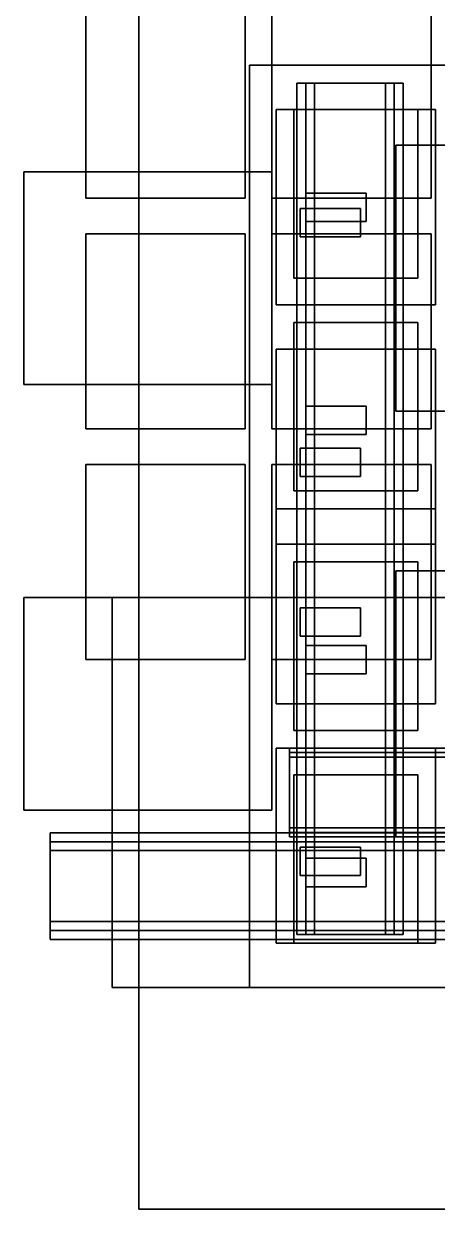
# Model space of a CAD drawing. Header units: feet. Extents: x -228 to 222, y -147 to 142.
# Drawn here: x -228 to -181.3, y -135 to -1.3 of the extents above; entities that cross this region are included whole.
import ezdxf

# ---------------------------------------------------------------- set-up
doc = ezdxf.new("R2010")
doc.units = ezdxf.units.FT
for name, color, linetype in [('bed', 7, 'CONTINUOUS'), ('behavioral', 7, 'CONTINUOUS'), ('corridor_clean', 7, 'CONTINUOUS'), ('corridor_patient', 7, 'CONTINUOUS'), ('corridor_public', 7, 'CONTINUOUS'), ('corridor_restricted', 7, 'CONTINUOUS'), ('corridor_soiled', 7, 'CONTINUOUS'), ('corridor_sterile', 7, 'CONTINUOUS'), ('ed', 7, 'CONTINUOUS'), ('floor', 7, 'CONTINUOUS'), ('icu', 7, 'CONTINUOUS'), ('isolation_bed', 7, 'CONTINUOUS'), ('logistics', 7, 'CONTINUOUS'), ('procedure', 7, 'CONTINUOUS')]:
    doc.layers.add(name, color=color, linetype=linetype)

msp = doc.modelspace()

# ---------------------------------------------------------------- linework, layer by layer
at = {"layer": 'bed'}
for points in [[(-189.34, -20.42, 48.75), (-196.14, -20.42, 48.75), (-196.14, -20.42, 50.95), (-189.34, -20.42, 50.95)], [(-196.14, -20.42, 48.75), (-196.14, -23.62, 48.75), (-196.14, -23.62, 50.95), (-196.14, -20.42, 50.95)], [(-196.14, -23.62, 50.95), (-189.34, -23.62, 50.95), (-189.34, -20.42, 50.95), (-196.14, -20.42, 50.95)], [(-196.14, -23.62, 48.75), (-196.14, -20.42, 48.75), (-189.34, -20.42, 48.75), (-189.34, -23.62, 48.75)], [(-189.34, -23.62, 48.75), (-189.34, -20.42, 48.75), (-189.34, -20.42, 50.95), (-189.34, -23.62, 50.95)], [(-196.14, -23.62, 48.75), (-189.34, -23.62, 48.75), (-189.34, -23.62, 50.95), (-196.14, -23.62, 50.95)], [(-189.34, -44.42, 48.75), (-196.14, -44.42, 48.75), (-196.14, -44.42, 50.95), (-189.34, -44.42, 50.95)], [(-196.14, -44.42, 48.75), (-196.14, -47.62, 48.75), (-196.14, -47.62, 50.95), (-196.14, -44.42, 50.95)], [(-196.14, -47.62, 50.95), (-189.34, -47.62, 50.95), (-189.34, -44.42, 50.95), (-196.14, -44.42, 50.95)], [(-196.14, -47.62, 48.75), (-196.14, -44.42, 48.75), (-189.34, -44.42, 48.75), (-189.34, -47.62, 48.75)], [(-189.34, -47.62, 48.75), (-189.34, -44.42, 48.75), (-189.34, -44.42, 50.95), (-189.34, -47.62, 50.95)], [(-196.14, -47.62, 48.75), (-189.34, -47.62, 48.75), (-189.34, -47.62, 50.95), (-196.14, -47.62, 50.95)], [(-189.98, -49.16, 63.75), (-196.78, -49.16, 63.75), (-196.78, -49.16, 65.95), (-189.98, -49.16, 65.95)], [(-196.78, -49.16, 63.75), (-196.78, -52.36, 63.75), (-196.78, -52.36, 65.95), (-196.78, -49.16, 65.95)], [(-196.78, -52.36, 65.95), (-189.98, -52.36, 65.95), (-189.98, -49.16, 65.95), (-196.78, -49.16, 65.95)], [(-196.78, -52.36, 63.75), (-196.78, -49.16, 63.75), (-189.98, -49.16, 63.75), (-189.98, -52.36, 63.75)], [(-189.98, -52.36, 63.75), (-189.98, -49.16, 63.75), (-189.98, -49.16, 65.95), (-189.98, -52.36, 65.95)], [(-196.78, -52.36, 63.75), (-189.98, -52.36, 63.75), (-189.98, -52.36, 65.95), (-196.78, -52.36, 65.95)], [(-189.98, -67.16, 63.75), (-196.78, -67.16, 63.75), (-196.78, -67.16, 65.95), (-189.98, -67.16, 65.95)], [(-196.78, -67.16, 63.75), (-196.78, -70.36, 63.75), (-196.78, -70.36, 65.95), (-196.78, -67.16, 65.95)], [(-196.78, -70.36, 65.95), (-189.98, -70.36, 65.95), (-189.98, -67.16, 65.95), (-196.78, -67.16, 65.95)], [(-196.78, -70.36, 63.75), (-196.78, -67.16, 63.75), (-189.98, -67.16, 63.75), (-189.98, -70.36, 63.75)], [(-189.98, -70.36, 63.75), (-189.98, -67.16, 63.75), (-189.98, -67.16, 65.95), (-189.98, -70.36, 65.95)], [(-196.78, -70.36, 63.75), (-189.98, -70.36, 63.75), (-189.98, -70.36, 65.95), (-196.78, -70.36, 65.95)], [(-189.34, -71.42, 48.75), (-196.14, -71.42, 48.75), (-196.14, -71.42, 50.95), (-189.34, -71.42, 50.95)], [(-196.14, -71.42, 48.75), (-196.14, -74.62, 48.75), (-196.14, -74.62, 50.95), (-196.14, -71.42, 50.95)], [(-196.14, -74.62, 50.95), (-189.34, -74.62, 50.95), (-189.34, -71.42, 50.95), (-196.14, -71.42, 50.95)], [(-196.14, -74.62, 48.75), (-196.14, -71.42, 48.75), (-189.34, -71.42, 48.75), (-189.34, -74.62, 48.75)], [(-189.34, -74.62, 48.75), (-189.34, -71.42, 48.75), (-189.34, -71.42, 50.95), (-189.34, -74.62, 50.95)], [(-196.14, -74.62, 48.75), (-189.34, -74.62, 48.75), (-189.34, -74.62, 50.95), (-196.14, -74.62, 50.95)], [(-189.98, -94.16, 63.75), (-196.78, -94.16, 63.75), (-196.78, -94.16, 65.95), (-189.98, -94.16, 65.95)], [(-196.78, -94.16, 63.75), (-196.78, -97.36, 63.75), (-196.78, -97.36, 65.95), (-196.78, -94.16, 65.95)], [(-196.78, -97.36, 65.95), (-189.98, -97.36, 65.95), (-189.98, -94.16, 65.95), (-196.78, -94.16, 65.95)], [(-196.78, -97.36, 63.75), (-196.78, -94.16, 63.75), (-189.98, -94.16, 63.75), (-189.98, -97.36, 63.75)], [(-189.98, -97.36, 63.75), (-189.98, -94.16, 63.75), (-189.98, -94.16, 65.95), (-189.98, -97.36, 65.95)], [(-189.34, -95.42, 48.75), (-196.14, -95.42, 48.75), (-196.14, -95.42, 50.95), (-189.34, -95.42, 50.95)], [(-196.14, -95.42, 48.75), (-196.14, -98.62, 48.75), (-196.14, -98.62, 50.95), (-196.14, -95.42, 50.95)], [(-196.14, -98.62, 50.95), (-189.34, -98.62, 50.95), (-189.34, -95.42, 50.95), (-196.14, -95.42, 50.95)], [(-196.14, -98.62, 48.75), (-196.14, -95.42, 48.75), (-189.34, -95.42, 48.75), (-189.34, -98.62, 48.75)], [(-189.34, -98.62, 48.75), (-189.34, -95.42, 48.75), (-189.34, -95.42, 50.95), (-189.34, -98.62, 50.95)], [(-196.78, -97.36, 63.75), (-189.98, -97.36, 63.75), (-189.98, -97.36, 65.95), (-196.78, -97.36, 65.95)], [(-196.14, -98.62, 48.75), (-189.34, -98.62, 48.75), (-189.34, -98.62, 50.95), (-196.14, -98.62, 50.95)]]:
    msp.add_3dface(points, dxfattribs=at)
at = {"layer": 'behavioral'}
for points in [[(-67.5, -6, 45), (-202.5, -6, 45), (-202.5, -6, 47.5), (-67.5, -6, 47.5)], [(-202.5, -6, 45), (-202.5, -110, 45), (-202.5, -110, 47.5), (-202.5, -6, 47.5)], [(-202.5, -110, 47.5), (-67.5, -110, 47.5), (-67.5, -6, 47.5), (-202.5, -6, 47.5)], [(-202.5, -110, 45), (-202.5, -6, 45), (-67.5, -6, 45), (-67.5, -110, 45)], [(-183.5, -11, 45), (-197.5, -11, 45), (-197.5, -11, 49.2), (-183.5, -11, 49.2)], [(-197.5, -11, 45), (-197.5, -30, 45), (-197.5, -30, 49.2), (-197.5, -11, 49.2)], [(-197.5, -30, 49.2), (-183.5, -30, 49.2), (-183.5, -11, 49.2), (-197.5, -11, 49.2)], [(-197.5, -30, 45), (-197.5, -11, 45), (-183.5, -11, 45), (-183.5, -30, 45)], [(-183.5, -30, 45), (-183.5, -11, 45), (-183.5, -11, 49.2), (-183.5, -30, 49.2)], [(-197.5, -30, 45), (-183.5, -30, 45), (-183.5, -30, 49.2), (-197.5, -30, 49.2)], [(-183.5, -35, 45), (-197.5, -35, 45), (-197.5, -35, 49.2), (-183.5, -35, 49.2)], [(-197.5, -35, 45), (-197.5, -54, 45), (-197.5, -54, 49.2), (-197.5, -35, 49.2)], [(-197.5, -54, 49.2), (-183.5, -54, 49.2), (-183.5, -35, 49.2), (-197.5, -35, 49.2)], [(-197.5, -54, 45), (-197.5, -35, 45), (-183.5, -35, 45), (-183.5, -54, 45)], [(-183.5, -54, 45), (-183.5, -35, 45), (-183.5, -35, 49.2), (-183.5, -54, 49.2)], [(-197.5, -54, 45), (-183.5, -54, 45), (-183.5, -54, 49.2), (-197.5, -54, 49.2)], [(-183.5, -62, 45), (-197.5, -62, 45), (-197.5, -62, 49.2), (-183.5, -62, 49.2)], [(-197.5, -62, 45), (-197.5, -81, 45), (-197.5, -81, 49.2), (-197.5, -62, 49.2)], [(-197.5, -81, 49.2), (-183.5, -81, 49.2), (-183.5, -62, 49.2), (-197.5, -62, 49.2)], [(-197.5, -81, 45), (-197.5, -62, 45), (-183.5, -62, 45), (-183.5, -81, 45)], [(-183.5, -81, 45), (-183.5, -62, 45), (-183.5, -62, 49.2), (-183.5, -81, 49.2)], [(-197.5, -81, 45), (-183.5, -81, 45), (-183.5, -81, 49.2), (-197.5, -81, 49.2)], [(-183.5, -86, 45), (-197.5, -86, 45), (-197.5, -86, 49.2), (-183.5, -86, 49.2)], [(-197.5, -86, 45), (-197.5, -105, 45), (-197.5, -105, 49.2), (-197.5, -86, 49.2)], [(-197.5, -105, 49.2), (-183.5, -105, 49.2), (-183.5, -86, 49.2), (-197.5, -86, 49.2)], [(-197.5, -105, 45), (-197.5, -86, 45), (-183.5, -86, 45), (-183.5, -105, 45)], [(-183.5, -105, 45), (-183.5, -86, 45), (-183.5, -86, 49.2), (-183.5, -105, 49.2)], [(-197.5, -105, 45), (-183.5, -105, 45), (-183.5, -105, 49.2), (-197.5, -105, 49.2)], [(-202.5, -110, 45), (-67.5, -110, 45), (-67.5, -110, 47.5), (-202.5, -110, 47.5)]]:
    msp.add_3dface(points, dxfattribs=at)
at = {"layer": 'corridor_clean'}
for points in [[(-186.16, -8, 17.4), (-196.16, -8, 17.4), (-196.16, -8, 18.6), (-186.16, -8, 18.6)], [(-196.16, -8, 17.4), (-196.16, -104, 17.4), (-196.16, -104, 18.6), (-196.16, -8, 18.6)], [(-196.16, -104, 18.6), (-186.16, -104, 18.6), (-186.16, -8, 18.6), (-196.16, -8, 18.6)], [(-196.16, -104, 17.4), (-196.16, -8, 17.4), (-186.16, -8, 17.4), (-186.16, -104, 17.4)], [(-186.16, -104, 17.4), (-186.16, -8, 17.4), (-186.16, -8, 18.6), (-186.16, -104, 18.6)], [(-102, -84, 212.4), (-198, -84, 212.4), (-198, -84, 213.6), (-102, -84, 213.6)], [(-198, -84, 212.4), (-198, -92, 212.4), (-198, -92, 213.6), (-198, -84, 213.6)], [(-198, -92, 213.6), (-102, -92, 213.6), (-102, -84, 213.6), (-198, -84, 213.6)], [(-198, -92, 212.4), (-198, -84, 212.4), (-102, -84, 212.4), (-102, -92, 212.4)], [(-198, -92, 212.4), (-102, -92, 212.4), (-102, -92, 213.6), (-198, -92, 213.6)], [(-129, -93.56, 17.4), (-225, -93.56, 17.4), (-225, -93.56, 18.6), (-129, -93.56, 18.6)], [(-225, -93.56, 17.4), (-225, -103.56, 17.4), (-225, -103.56, 18.6), (-225, -93.56, 18.6)], [(-225, -103.56, 18.6), (-129, -103.56, 18.6), (-129, -93.56, 18.6), (-225, -93.56, 18.6)], [(-225, -103.56, 17.4), (-225, -93.56, 17.4), (-129, -93.56, 17.4), (-129, -103.56, 17.4)], [(-225, -103.56, 17.4), (-129, -103.56, 17.4), (-129, -103.56, 18.6), (-225, -103.56, 18.6)], [(-196.16, -104, 17.4), (-186.16, -104, 17.4), (-186.16, -104, 18.6), (-196.16, -104, 18.6)]]:
    msp.add_3dface(points, dxfattribs=at)
at = {"layer": 'corridor_patient'}
for points in [[(-185.16, -8, 32.4), (-197.16, -8, 32.4), (-197.16, -8, 33.6), (-185.16, -8, 33.6)], [(-197.16, -8, 32.4), (-197.16, -104, 32.4), (-197.16, -104, 33.6), (-197.16, -8, 33.6)], [(-197.16, -104, 33.6), (-185.16, -104, 33.6), (-185.16, -8, 33.6), (-197.16, -8, 33.6)], [(-197.16, -104, 32.4), (-197.16, -8, 32.4), (-185.16, -8, 32.4), (-185.16, -104, 32.4)], [(-186.16, -8, 32.4), (-196.16, -8, 32.4), (-196.16, -8, 33.6), (-186.16, -8, 33.6)], [(-196.16, -8, 32.4), (-196.16, -104, 32.4), (-196.16, -104, 33.6), (-196.16, -8, 33.6)], [(-196.16, -104, 33.6), (-186.16, -104, 33.6), (-186.16, -8, 33.6), (-196.16, -8, 33.6)], [(-196.16, -104, 32.4), (-196.16, -8, 32.4), (-186.16, -8, 32.4), (-186.16, -104, 32.4)], [(-186.16, -104, 32.4), (-186.16, -8, 32.4), (-186.16, -8, 33.6), (-186.16, -104, 33.6)], [(-185.16, -104, 32.4), (-185.16, -8, 32.4), (-185.16, -8, 33.6), (-185.16, -104, 33.6)], [(-102, -83, 62.4), (-198, -83, 62.4), (-198, -83, 63.6), (-102, -83, 63.6)], [(-198, -83, 62.4), (-198, -93, 62.4), (-198, -93, 63.6), (-198, -83, 63.6)], [(-198, -93, 63.6), (-102, -93, 63.6), (-102, -83, 63.6), (-198, -83, 63.6)], [(-198, -93, 62.4), (-198, -83, 62.4), (-102, -83, 62.4), (-102, -93, 62.4)], [(-102, -83, 182.4), (-198, -83, 182.4), (-198, -83, 183.6), (-102, -83, 183.6)], [(-198, -83, 182.4), (-198, -93, 182.4), (-198, -93, 183.6), (-198, -83, 183.6)], [(-198, -93, 183.6), (-102, -93, 183.6), (-102, -83, 183.6), (-198, -83, 183.6)], [(-198, -93, 182.4), (-198, -83, 182.4), (-102, -83, 182.4), (-102, -93, 182.4)], [(-102, -83.5, 77.4), (-198, -83.5, 77.4), (-198, -83.5, 78.6), (-102, -83.5, 78.6)], [(-198, -83.5, 77.4), (-198, -92.5, 77.4), (-198, -92.5, 78.6), (-198, -83.5, 78.6)], [(-198, -92.5, 78.6), (-102, -92.5, 78.6), (-102, -83.5, 78.6), (-198, -83.5, 78.6)], [(-198, -92.5, 77.4), (-198, -83.5, 77.4), (-102, -83.5, 77.4), (-102, -92.5, 77.4)], [(-102, -83.5, 92.4), (-198, -83.5, 92.4), (-198, -83.5, 93.6), (-102, -83.5, 93.6)], [(-198, -83.5, 92.4), (-198, -92.5, 92.4), (-198, -92.5, 93.6), (-198, -83.5, 93.6)], [(-198, -92.5, 93.6), (-102, -92.5, 93.6), (-102, -83.5, 93.6), (-198, -83.5, 93.6)], [(-198, -92.5, 92.4), (-198, -83.5, 92.4), (-102, -83.5, 92.4), (-102, -92.5, 92.4)], [(-102, -83.5, 107.4), (-198, -83.5, 107.4), (-198, -83.5, 108.6), (-102, -83.5, 108.6)], [(-198, -83.5, 107.4), (-198, -92.5, 107.4), (-198, -92.5, 108.6), (-198, -83.5, 108.6)], [(-198, -92.5, 108.6), (-102, -92.5, 108.6), (-102, -83.5, 108.6), (-198, -83.5, 108.6)], [(-198, -92.5, 107.4), (-198, -83.5, 107.4), (-102, -83.5, 107.4), (-102, -92.5, 107.4)], [(-102, -83.5, 122.4), (-198, -83.5, 122.4), (-198, -83.5, 123.6), (-102, -83.5, 123.6)], [(-198, -83.5, 122.4), (-198, -92.5, 122.4), (-198, -92.5, 123.6), (-198, -83.5, 123.6)], [(-198, -92.5, 123.6), (-102, -92.5, 123.6), (-102, -83.5, 123.6), (-198, -83.5, 123.6)], [(-198, -92.5, 122.4), (-198, -83.5, 122.4), (-102, -83.5, 122.4), (-102, -92.5, 122.4)], [(-102, -83.5, 152.4), (-198, -83.5, 152.4), (-198, -83.5, 153.6), (-102, -83.5, 153.6)], [(-198, -83.5, 152.4), (-198, -92.5, 152.4), (-198, -92.5, 153.6), (-198, -83.5, 153.6)], [(-198, -92.5, 153.6), (-102, -92.5, 153.6), (-102, -83.5, 153.6), (-198, -83.5, 153.6)], [(-198, -92.5, 152.4), (-198, -83.5, 152.4), (-102, -83.5, 152.4), (-102, -92.5, 152.4)], [(-129, -92.56, 32.4), (-225, -92.56, 32.4), (-225, -92.56, 33.6), (-129, -92.56, 33.6)], [(-225, -92.56, 32.4), (-225, -104.56, 32.4), (-225, -104.56, 33.6), (-225, -92.56, 33.6)], [(-225, -104.56, 33.6), (-129, -104.56, 33.6), (-129, -92.56, 33.6), (-225, -92.56, 33.6)], [(-225, -104.56, 32.4), (-225, -92.56, 32.4), (-129, -92.56, 32.4), (-129, -104.56, 32.4)], [(-129, -93.56, 32.4), (-225, -93.56, 32.4), (-225, -93.56, 33.6), (-129, -93.56, 33.6)], [(-225, -93.56, 32.4), (-225, -103.56, 32.4), (-225, -103.56, 33.6), (-225, -93.56, 33.6)], [(-225, -103.56, 33.6), (-129, -103.56, 33.6), (-129, -93.56, 33.6), (-225, -93.56, 33.6)], [(-225, -103.56, 32.4), (-225, -93.56, 32.4), (-129, -93.56, 32.4), (-129, -103.56, 32.4)], [(-198, -92.5, 77.4), (-102, -92.5, 77.4), (-102, -92.5, 78.6), (-198, -92.5, 78.6)], [(-198, -92.5, 92.4), (-102, -92.5, 92.4), (-102, -92.5, 93.6), (-198, -92.5, 93.6)], [(-198, -92.5, 107.4), (-102, -92.5, 107.4), (-102, -92.5, 108.6), (-198, -92.5, 108.6)], [(-198, -92.5, 122.4), (-102, -92.5, 122.4), (-102, -92.5, 123.6), (-198, -92.5, 123.6)], [(-198, -92.5, 152.4), (-102, -92.5, 152.4), (-102, -92.5, 153.6), (-198, -92.5, 153.6)], [(-198, -93, 62.4), (-102, -93, 62.4), (-102, -93, 63.6), (-198, -93, 63.6)], [(-198, -93, 182.4), (-102, -93, 182.4), (-102, -93, 183.6), (-198, -93, 183.6)], [(-225, -103.56, 32.4), (-129, -103.56, 32.4), (-129, -103.56, 33.6), (-225, -103.56, 33.6)], [(-197.16, -104, 32.4), (-185.16, -104, 32.4), (-185.16, -104, 33.6), (-197.16, -104, 33.6)], [(-196.16, -104, 32.4), (-186.16, -104, 32.4), (-186.16, -104, 33.6), (-196.16, -104, 33.6)], [(-225, -104.56, 32.4), (-129, -104.56, 32.4), (-129, -104.56, 33.6), (-225, -104.56, 33.6)]]:
    msp.add_3dface(points, dxfattribs=at)
at = {"layer": 'corridor_public'}
for points in [[(-185.16, -8, 32.4), (-197.16, -8, 32.4), (-197.16, -8, 33.6), (-185.16, -8, 33.6)], [(-197.16, -8, 32.4), (-197.16, -104, 32.4), (-197.16, -104, 33.6), (-197.16, -8, 33.6)], [(-197.16, -104, 33.6), (-185.16, -104, 33.6), (-185.16, -8, 33.6), (-197.16, -8, 33.6)], [(-197.16, -104, 32.4), (-197.16, -8, 32.4), (-185.16, -8, 32.4), (-185.16, -104, 32.4)], [(-185.16, -104, 32.4), (-185.16, -8, 32.4), (-185.16, -8, 33.6), (-185.16, -104, 33.6)], [(-102, -84, 77.4), (-198, -84, 77.4), (-198, -84, 78.6), (-102, -84, 78.6)], [(-198, -84, 77.4), (-198, -92, 77.4), (-198, -92, 78.6), (-198, -84, 78.6)], [(-198, -92, 78.6), (-102, -92, 78.6), (-102, -84, 78.6), (-198, -84, 78.6)], [(-198, -92, 77.4), (-198, -84, 77.4), (-102, -84, 77.4), (-102, -92, 77.4)], [(-102, -84, 92.4), (-198, -84, 92.4), (-198, -84, 93.6), (-102, -84, 93.6)], [(-198, -84, 92.4), (-198, -92, 92.4), (-198, -92, 93.6), (-198, -84, 93.6)], [(-198, -92, 93.6), (-102, -92, 93.6), (-102, -84, 93.6), (-198, -84, 93.6)], [(-198, -92, 92.4), (-198, -84, 92.4), (-102, -84, 92.4), (-102, -92, 92.4)], [(-102, -84, 107.4), (-198, -84, 107.4), (-198, -84, 108.6), (-102, -84, 108.6)], [(-198, -84, 107.4), (-198, -92, 107.4), (-198, -92, 108.6), (-198, -84, 108.6)], [(-198, -92, 108.6), (-102, -92, 108.6), (-102, -84, 108.6), (-198, -84, 108.6)], [(-198, -92, 107.4), (-198, -84, 107.4), (-102, -84, 107.4), (-102, -92, 107.4)], [(-102, -84, 152.4), (-198, -84, 152.4), (-198, -84, 153.6), (-102, -84, 153.6)], [(-198, -84, 152.4), (-198, -92, 152.4), (-198, -92, 153.6), (-198, -84, 153.6)], [(-198, -92, 153.6), (-102, -92, 153.6), (-102, -84, 153.6), (-198, -84, 153.6)], [(-198, -92, 152.4), (-198, -84, 152.4), (-102, -84, 152.4), (-102, -92, 152.4)], [(-102, -84, 197.4), (-198, -84, 197.4), (-198, -84, 198.6), (-102, -84, 198.6)], [(-198, -84, 197.4), (-198, -92, 197.4), (-198, -92, 198.6), (-198, -84, 198.6)], [(-198, -92, 198.6), (-102, -92, 198.6), (-102, -84, 198.6), (-198, -84, 198.6)], [(-198, -92, 197.4), (-198, -84, 197.4), (-102, -84, 197.4), (-102, -92, 197.4)], [(-198, -92, 77.4), (-102, -92, 77.4), (-102, -92, 78.6), (-198, -92, 78.6)], [(-198, -92, 92.4), (-102, -92, 92.4), (-102, -92, 93.6), (-198, -92, 93.6)], [(-198, -92, 107.4), (-102, -92, 107.4), (-102, -92, 108.6), (-198, -92, 108.6)], [(-198, -92, 152.4), (-102, -92, 152.4), (-102, -92, 153.6), (-198, -92, 153.6)], [(-198, -92, 197.4), (-102, -92, 197.4), (-102, -92, 198.6), (-198, -92, 198.6)], [(-129, -92.56, 32.4), (-225, -92.56, 32.4), (-225, -92.56, 33.6), (-129, -92.56, 33.6)], [(-225, -92.56, 32.4), (-225, -104.56, 32.4), (-225, -104.56, 33.6), (-225, -92.56, 33.6)], [(-225, -104.56, 33.6), (-129, -104.56, 33.6), (-129, -92.56, 33.6), (-225, -92.56, 33.6)], [(-225, -104.56, 32.4), (-225, -92.56, 32.4), (-129, -92.56, 32.4), (-129, -104.56, 32.4)], [(-197.16, -104, 32.4), (-185.16, -104, 32.4), (-185.16, -104, 33.6), (-197.16, -104, 33.6)], [(-225, -104.56, 32.4), (-129, -104.56, 32.4), (-129, -104.56, 33.6), (-225, -104.56, 33.6)]]:
    msp.add_3dface(points, dxfattribs=at)
at = {"layer": 'corridor_restricted'}
for points in [[(-186.16, -8, 47.4), (-196.16, -8, 47.4), (-196.16, -8, 48.6), (-186.16, -8, 48.6)], [(-196.16, -8, 47.4), (-196.16, -104, 47.4), (-196.16, -104, 48.6), (-196.16, -8, 48.6)], [(-196.16, -104, 48.6), (-186.16, -104, 48.6), (-186.16, -8, 48.6), (-196.16, -8, 48.6)], [(-196.16, -104, 47.4), (-196.16, -8, 47.4), (-186.16, -8, 47.4), (-186.16, -104, 47.4)], [(-187.16, -8, 2.4), (-195.16, -8, 2.4), (-195.16, -8, 3.6), (-187.16, -8, 3.6)], [(-195.16, -8, 2.4), (-195.16, -104, 2.4), (-195.16, -104, 3.6), (-195.16, -8, 3.6)], [(-195.16, -104, 3.6), (-187.16, -104, 3.6), (-187.16, -8, 3.6), (-195.16, -8, 3.6)], [(-195.16, -104, 2.4), (-195.16, -8, 2.4), (-187.16, -8, 2.4), (-187.16, -104, 2.4)], [(-187.16, -104, 2.4), (-187.16, -8, 2.4), (-187.16, -8, 3.6), (-187.16, -104, 3.6)], [(-186.16, -104, 47.4), (-186.16, -8, 47.4), (-186.16, -8, 48.6), (-186.16, -104, 48.6)], [(-102, -83.5, 137.4), (-198, -83.5, 137.4), (-198, -83.5, 138.6), (-102, -83.5, 138.6)], [(-198, -83.5, 137.4), (-198, -92.5, 137.4), (-198, -92.5, 138.6), (-198, -83.5, 138.6)], [(-198, -92.5, 138.6), (-102, -92.5, 138.6), (-102, -83.5, 138.6), (-198, -83.5, 138.6)], [(-198, -92.5, 137.4), (-198, -83.5, 137.4), (-102, -83.5, 137.4), (-102, -92.5, 137.4)], [(-102, -83.5, 167.4), (-198, -83.5, 167.4), (-198, -83.5, 168.6), (-102, -83.5, 168.6)], [(-198, -83.5, 167.4), (-198, -92.5, 167.4), (-198, -92.5, 168.6), (-198, -83.5, 168.6)], [(-198, -92.5, 168.6), (-102, -92.5, 168.6), (-102, -83.5, 168.6), (-198, -83.5, 168.6)], [(-198, -92.5, 167.4), (-198, -83.5, 167.4), (-102, -83.5, 167.4), (-102, -92.5, 167.4)], [(-102, -84, 227.4), (-198, -84, 227.4), (-198, -84, 228.6), (-102, -84, 228.6)], [(-198, -84, 227.4), (-198, -92, 227.4), (-198, -92, 228.6), (-198, -84, 228.6)], [(-198, -92, 228.6), (-102, -92, 228.6), (-102, -84, 228.6), (-198, -84, 228.6)], [(-198, -92, 227.4), (-198, -84, 227.4), (-102, -84, 227.4), (-102, -92, 227.4)], [(-198, -92, 227.4), (-102, -92, 227.4), (-102, -92, 228.6), (-198, -92, 228.6)], [(-129, -93.56, 47.4), (-225, -93.56, 47.4), (-225, -93.56, 48.6), (-129, -93.56, 48.6)], [(-225, -93.56, 47.4), (-225, -103.56, 47.4), (-225, -103.56, 48.6), (-225, -93.56, 48.6)], [(-225, -103.56, 48.6), (-129, -103.56, 48.6), (-129, -93.56, 48.6), (-225, -93.56, 48.6)], [(-225, -103.56, 47.4), (-225, -93.56, 47.4), (-129, -93.56, 47.4), (-129, -103.56, 47.4)], [(-198, -92.5, 137.4), (-102, -92.5, 137.4), (-102, -92.5, 138.6), (-198, -92.5, 138.6)], [(-198, -92.5, 167.4), (-102, -92.5, 167.4), (-102, -92.5, 168.6), (-198, -92.5, 168.6)], [(-129, -94.56, 2.4), (-225, -94.56, 2.4), (-225, -94.56, 3.6), (-129, -94.56, 3.6)], [(-225, -94.56, 2.4), (-225, -102.56, 2.4), (-225, -102.56, 3.6), (-225, -94.56, 3.6)], [(-225, -102.56, 3.6), (-129, -102.56, 3.6), (-129, -94.56, 3.6), (-225, -94.56, 3.6)], [(-225, -102.56, 2.4), (-225, -94.56, 2.4), (-129, -94.56, 2.4), (-129, -102.56, 2.4)], [(-225, -102.56, 2.4), (-129, -102.56, 2.4), (-129, -102.56, 3.6), (-225, -102.56, 3.6)], [(-225, -103.56, 47.4), (-129, -103.56, 47.4), (-129, -103.56, 48.6), (-225, -103.56, 48.6)], [(-196.16, -104, 47.4), (-186.16, -104, 47.4), (-186.16, -104, 48.6), (-196.16, -104, 48.6)], [(-195.16, -104, 2.4), (-187.16, -104, 2.4), (-187.16, -104, 3.6), (-195.16, -104, 3.6)]]:
    msp.add_3dface(points, dxfattribs=at)
at = {"layer": 'corridor_soiled'}
for points in [[(-187.16, -8, 17.4), (-195.16, -8, 17.4), (-195.16, -8, 18.6), (-187.16, -8, 18.6)], [(-195.16, -8, 17.4), (-195.16, -104, 17.4), (-195.16, -104, 18.6), (-195.16, -8, 18.6)], [(-195.16, -104, 18.6), (-187.16, -104, 18.6), (-187.16, -8, 18.6), (-195.16, -8, 18.6)], [(-195.16, -104, 17.4), (-195.16, -8, 17.4), (-187.16, -8, 17.4), (-187.16, -104, 17.4)], [(-187.16, -8, 47.4), (-195.16, -8, 47.4), (-195.16, -8, 48.6), (-187.16, -8, 48.6)], [(-195.16, -8, 47.4), (-195.16, -104, 47.4), (-195.16, -104, 48.6), (-195.16, -8, 48.6)], [(-195.16, -104, 48.6), (-187.16, -104, 48.6), (-187.16, -8, 48.6), (-195.16, -8, 48.6)], [(-195.16, -104, 47.4), (-195.16, -8, 47.4), (-187.16, -8, 47.4), (-187.16, -104, 47.4)], [(-187.16, -104, 17.4), (-187.16, -8, 17.4), (-187.16, -8, 18.6), (-187.16, -104, 18.6)], [(-187.16, -104, 47.4), (-187.16, -8, 47.4), (-187.16, -8, 48.6), (-187.16, -104, 48.6)], [(-129, -94.56, 17.4), (-225, -94.56, 17.4), (-225, -94.56, 18.6), (-129, -94.56, 18.6)], [(-225, -94.56, 17.4), (-225, -102.56, 17.4), (-225, -102.56, 18.6), (-225, -94.56, 18.6)], [(-225, -102.56, 18.6), (-129, -102.56, 18.6), (-129, -94.56, 18.6), (-225, -94.56, 18.6)], [(-225, -102.56, 17.4), (-225, -94.56, 17.4), (-129, -94.56, 17.4), (-129, -102.56, 17.4)], [(-129, -94.56, 47.4), (-225, -94.56, 47.4), (-225, -94.56, 48.6), (-129, -94.56, 48.6)], [(-225, -94.56, 47.4), (-225, -102.56, 47.4), (-225, -102.56, 48.6), (-225, -94.56, 48.6)], [(-225, -102.56, 48.6), (-129, -102.56, 48.6), (-129, -94.56, 48.6), (-225, -94.56, 48.6)], [(-225, -102.56, 47.4), (-225, -94.56, 47.4), (-129, -94.56, 47.4), (-129, -102.56, 47.4)], [(-225, -102.56, 17.4), (-129, -102.56, 17.4), (-129, -102.56, 18.6), (-225, -102.56, 18.6)], [(-225, -102.56, 47.4), (-129, -102.56, 47.4), (-129, -102.56, 48.6), (-225, -102.56, 48.6)], [(-195.16, -104, 17.4), (-187.16, -104, 17.4), (-187.16, -104, 18.6), (-195.16, -104, 18.6)], [(-195.16, -104, 47.4), (-187.16, -104, 47.4), (-187.16, -104, 48.6), (-195.16, -104, 48.6)]]:
    msp.add_3dface(points, dxfattribs=at)
at = {"layer": 'corridor_sterile'}
for points in [[(-187.16, -8, 47.4), (-195.16, -8, 47.4), (-195.16, -8, 48.6), (-187.16, -8, 48.6)], [(-195.16, -8, 47.4), (-195.16, -104, 47.4), (-195.16, -104, 48.6), (-195.16, -8, 48.6)], [(-195.16, -104, 48.6), (-187.16, -104, 48.6), (-187.16, -8, 48.6), (-195.16, -8, 48.6)], [(-195.16, -104, 47.4), (-195.16, -8, 47.4), (-187.16, -8, 47.4), (-187.16, -104, 47.4)], [(-187.16, -104, 47.4), (-187.16, -8, 47.4), (-187.16, -8, 48.6), (-187.16, -104, 48.6)], [(-129, -94.56, 47.4), (-225, -94.56, 47.4), (-225, -94.56, 48.6), (-129, -94.56, 48.6)], [(-225, -94.56, 47.4), (-225, -102.56, 47.4), (-225, -102.56, 48.6), (-225, -94.56, 48.6)], [(-225, -102.56, 48.6), (-129, -102.56, 48.6), (-129, -94.56, 48.6), (-225, -94.56, 48.6)], [(-225, -102.56, 47.4), (-225, -94.56, 47.4), (-129, -94.56, 47.4), (-129, -102.56, 47.4)], [(-225, -102.56, 47.4), (-129, -102.56, 47.4), (-129, -102.56, 48.6), (-225, -102.56, 48.6)], [(-195.16, -104, 47.4), (-187.16, -104, 47.4), (-187.16, -104, 48.6), (-195.16, -104, 48.6)]]:
    msp.add_3dface(points, dxfattribs=at)
at = {"layer": 'ed'}
for points in [[(-221, 1, 30), (-221, -21, 30), (-221, -21, 34.6), (-221, 1, 34.6)], [(-221, -21, 34.6), (-203, -21, 34.6), (-203, 1, 34.6), (-221, 1, 34.6)], [(-221, -21, 30), (-221, 1, 30), (-203, 1, 30), (-203, -21, 30)], [(-203, -21, 30), (-203, 1, 30), (-203, 1, 34.6), (-203, -21, 34.6)], [(-200, 1, 30), (-200, -21, 30), (-200, -21, 34.6), (-200, 1, 34.6)], [(-200, -21, 34.6), (-182, -21, 34.6), (-182, 1, 34.6), (-200, 1, 34.6)], [(-200, -21, 30), (-200, 1, 30), (-182, 1, 30), (-182, -21, 30)], [(-182, -21, 30), (-182, 1, 30), (-182, 1, 34.6), (-182, -21, 34.6)], [(-221, -21, 30), (-203, -21, 30), (-203, -21, 34.6), (-221, -21, 34.6)], [(-200, -21, 30), (-182, -21, 30), (-182, -21, 34.6), (-200, -21, 34.6)], [(-203, -25, 30), (-221, -25, 30), (-221, -25, 34.6), (-203, -25, 34.6)], [(-221, -25, 30), (-221, -47, 30), (-221, -47, 34.6), (-221, -25, 34.6)], [(-221, -47, 34.6), (-203, -47, 34.6), (-203, -25, 34.6), (-221, -25, 34.6)], [(-221, -47, 30), (-221, -25, 30), (-203, -25, 30), (-203, -47, 30)], [(-203, -47, 30), (-203, -25, 30), (-203, -25, 34.6), (-203, -47, 34.6)], [(-182, -25, 30), (-200, -25, 30), (-200, -25, 34.6), (-182, -25, 34.6)], [(-200, -25, 30), (-200, -47, 30), (-200, -47, 34.6), (-200, -25, 34.6)], [(-200, -47, 34.6), (-182, -47, 34.6), (-182, -25, 34.6), (-200, -25, 34.6)], [(-200, -47, 30), (-200, -25, 30), (-182, -25, 30), (-182, -47, 30)], [(-182, -47, 30), (-182, -25, 30), (-182, -25, 34.6), (-182, -47, 34.6)], [(-221, -47, 30), (-203, -47, 30), (-203, -47, 34.6), (-221, -47, 34.6)], [(-200, -47, 30), (-182, -47, 30), (-182, -47, 34.6), (-200, -47, 34.6)], [(-203, -51, 30), (-221, -51, 30), (-221, -51, 34.6), (-203, -51, 34.6)], [(-221, -51, 30), (-221, -73, 30), (-221, -73, 34.6), (-221, -51, 34.6)], [(-221, -73, 34.6), (-203, -73, 34.6), (-203, -51, 34.6), (-221, -51, 34.6)], [(-221, -73, 30), (-221, -51, 30), (-203, -51, 30), (-203, -73, 30)], [(-203, -73, 30), (-203, -51, 30), (-203, -51, 34.6), (-203, -73, 34.6)], [(-182, -51, 30), (-200, -51, 30), (-200, -51, 34.6), (-182, -51, 34.6)], [(-200, -51, 30), (-200, -73, 30), (-200, -73, 34.6), (-200, -51, 34.6)], [(-200, -73, 34.6), (-182, -73, 34.6), (-182, -51, 34.6), (-200, -51, 34.6)], [(-200, -73, 30), (-200, -51, 30), (-182, -51, 30), (-182, -73, 30)], [(-182, -73, 30), (-182, -51, 30), (-182, -51, 34.6), (-182, -73, 34.6)], [(-221, -73, 30), (-203, -73, 30), (-203, -73, 34.6), (-221, -73, 34.6)], [(-200, -73, 30), (-182, -73, 30), (-182, -73, 34.6), (-200, -73, 34.6)]]:
    msp.add_3dface(points, dxfattribs=at)
at = {"layer": 'floor'}
for points in [[(-215, 135, -0.28), (-215, -135, -0.28), (-215, -135, 0.28), (-215, 135, 0.28)], [(-215, -135, 0.28), (215, -135, 0.28), (215, 135, 0.28), (-215, 135, 0.28)], [(-215, -135, -0.28), (-215, 135, -0.28), (215, 135, -0.28), (215, -135, -0.28)], [(-215, 135, 14.72), (-215, -135, 14.72), (-215, -135, 15.28), (-215, 135, 15.28)], [(-215, -135, 15.28), (215, -135, 15.28), (215, 135, 15.28), (-215, 135, 15.28)], [(-215, -135, 14.72), (-215, 135, 14.72), (215, 135, 14.72), (215, -135, 14.72)], [(-215, 135, 29.73), (-215, -135, 29.73), (-215, -135, 30.27), (-215, 135, 30.27)], [(-215, -135, 30.27), (215, -135, 30.27), (215, 135, 30.27), (-215, 135, 30.27)], [(-215, -135, 29.73), (-215, 135, 29.73), (215, 135, 29.73), (215, -135, 29.73)], [(-215, 135, 44.73), (-215, -135, 44.73), (-215, -135, 45.27), (-215, 135, 45.27)], [(-215, -135, 45.27), (215, -135, 45.27), (215, 135, 45.27), (-215, 135, 45.27)], [(-215, -135, 44.73), (-215, 135, 44.73), (215, 135, 44.73), (215, -135, 44.73)], [(-215, 135, 59.73), (-215, -135, 59.73), (-215, -135, 60.27), (-215, 135, 60.27)], [(-215, -135, 60.27), (215, -135, 60.27), (215, 135, 60.27), (-215, 135, 60.27)], [(-215, -135, 59.73), (-215, 135, 59.73), (215, 135, 59.73), (215, -135, 59.73)], [(-215, -135, -0.28), (215, -135, -0.28), (215, -135, 0.28), (-215, -135, 0.28)], [(-215, -135, 14.72), (215, -135, 14.72), (215, -135, 15.28), (-215, -135, 15.28)], [(-215, -135, 29.73), (215, -135, 29.73), (215, -135, 30.27), (-215, -135, 30.27)], [(-215, -135, 44.73), (215, -135, 44.73), (215, -135, 45.27), (-215, -135, 45.27)], [(-215, -135, 59.73), (215, -135, 59.73), (215, -135, 60.27), (-215, -135, 60.27)]]:
    msp.add_3dface(points, dxfattribs=at)
at = {"layer": 'icu'}
for points in [[(-67.5, -6, 60), (-202.5, -6, 60), (-202.5, -6, 62.5), (-67.5, -6, 62.5)], [(-202.5, -6, 60), (-202.5, -110, 60), (-202.5, -110, 62.5), (-202.5, -6, 62.5)], [(-202.5, -110, 62.5), (-67.5, -110, 62.5), (-67.5, -6, 62.5), (-202.5, -6, 62.5)], [(-202.5, -110, 60), (-202.5, -6, 60), (-67.5, -6, 60), (-67.5, -110, 60)], [(-181.5, -11, 60), (-199.5, -11, 60), (-199.5, -11, 64.2), (-181.5, -11, 64.2)], [(-199.5, -11, 60), (-199.5, -33, 60), (-199.5, -33, 64.2), (-199.5, -11, 64.2)], [(-199.5, -33, 64.2), (-181.5, -33, 64.2), (-181.5, -11, 64.2), (-199.5, -11, 64.2)], [(-199.5, -33, 60), (-199.5, -11, 60), (-181.5, -11, 60), (-181.5, -33, 60)], [(-181.5, -33, 60), (-181.5, -11, 60), (-181.5, -11, 64.2), (-181.5, -33, 64.2)], [(-199.5, -33, 60), (-181.5, -33, 60), (-181.5, -33, 64.2), (-199.5, -33, 64.2)], [(-181.5, -38, 60), (-199.5, -38, 60), (-199.5, -38, 64.2), (-181.5, -38, 64.2)], [(-199.5, -38, 60), (-199.5, -60, 60), (-199.5, -60, 64.2), (-199.5, -38, 64.2)], [(-199.5, -60, 64.2), (-181.5, -60, 64.2), (-181.5, -38, 64.2), (-199.5, -38, 64.2)], [(-199.5, -60, 60), (-199.5, -38, 60), (-181.5, -38, 60), (-181.5, -60, 60)], [(-181.5, -60, 60), (-181.5, -38, 60), (-181.5, -38, 64.2), (-181.5, -60, 64.2)], [(-181.5, -56, 60), (-199.5, -56, 60), (-199.5, -56, 64.2), (-181.5, -56, 64.2)], [(-199.5, -56, 60), (-199.5, -78, 60), (-199.5, -78, 64.2), (-199.5, -56, 64.2)], [(-199.5, -78, 64.2), (-181.5, -78, 64.2), (-181.5, -56, 64.2), (-199.5, -56, 64.2)], [(-199.5, -78, 60), (-199.5, -56, 60), (-181.5, -56, 60), (-181.5, -78, 60)], [(-181.5, -78, 60), (-181.5, -56, 60), (-181.5, -56, 64.2), (-181.5, -78, 64.2)], [(-199.5, -60, 60), (-181.5, -60, 60), (-181.5, -60, 64.2), (-199.5, -60, 64.2)], [(-199.5, -78, 60), (-181.5, -78, 60), (-181.5, -78, 64.2), (-199.5, -78, 64.2)], [(-181.5, -83, 60), (-199.5, -83, 60), (-199.5, -83, 64.2), (-181.5, -83, 64.2)], [(-199.5, -83, 60), (-199.5, -105, 60), (-199.5, -105, 64.2), (-199.5, -83, 64.2)], [(-199.5, -105, 64.2), (-181.5, -105, 64.2), (-181.5, -83, 64.2), (-199.5, -83, 64.2)], [(-199.5, -105, 60), (-199.5, -83, 60), (-181.5, -83, 60), (-181.5, -105, 60)], [(-181.5, -105, 60), (-181.5, -83, 60), (-181.5, -83, 64.2), (-181.5, -105, 64.2)], [(-199.5, -105, 60), (-181.5, -105, 60), (-181.5, -105, 64.2), (-199.5, -105, 64.2)], [(-202.5, -110, 60), (-67.5, -110, 60), (-67.5, -110, 62.5), (-202.5, -110, 62.5)]]:
    msp.add_3dface(points, dxfattribs=at)
at = {"layer": 'isolation_bed'}
for points in [[(-189.98, -22.16, 63.75), (-196.78, -22.16, 63.75), (-196.78, -22.16, 65.95), (-189.98, -22.16, 65.95)], [(-196.78, -22.16, 63.75), (-196.78, -25.36, 63.75), (-196.78, -25.36, 65.95), (-196.78, -22.16, 65.95)], [(-196.78, -25.36, 65.95), (-189.98, -25.36, 65.95), (-189.98, -22.16, 65.95), (-196.78, -22.16, 65.95)], [(-196.78, -25.36, 63.75), (-196.78, -22.16, 63.75), (-189.98, -22.16, 63.75), (-189.98, -25.36, 63.75)], [(-189.98, -25.36, 63.75), (-189.98, -22.16, 63.75), (-189.98, -22.16, 65.95), (-189.98, -25.36, 65.95)], [(-196.78, -25.36, 63.75), (-189.98, -25.36, 63.75), (-189.98, -25.36, 65.95), (-196.78, -25.36, 65.95)]]:
    msp.add_3dface(points, dxfattribs=at)
at = {"layer": 'logistics'}
for points in [[(-122, -66, 15), (-218, -66, 15), (-218, -66, 20), (-122, -66, 20)], [(-218, -66, 15), (-218, -110, 15), (-218, -110, 20), (-218, -66, 20)], [(-218, -110, 20), (-122, -110, 20), (-122, -66, 20), (-218, -66, 20)], [(-218, -110, 15), (-218, -66, 15), (-122, -66, 15), (-122, -110, 15)], [(-218, -110, 15), (-122, -110, 15), (-122, -110, 20), (-218, -110, 20)]]:
    msp.add_3dface(points, dxfattribs=at)
at = {"layer": 'procedure'}
for points in [[(-154, -15, 45), (-186, -15, 45), (-186, -15, 50.4), (-154, -15, 50.4)], [(-186, -15, 45), (-186, -45, 45), (-186, -45, 50.4), (-186, -15, 50.4)], [(-186, -45, 50.4), (-154, -45, 50.4), (-154, -15, 50.4), (-186, -15, 50.4)], [(-186, -45, 45), (-186, -15, 45), (-154, -15, 45), (-154, -45, 45)], [(-200, -18, 45), (-228, -18, 45), (-228, -18, 50.4), (-200, -18, 50.4)], [(-228, -18, 45), (-228, -42, 45), (-228, -42, 50.4), (-228, -18, 50.4)], [(-228, -42, 50.4), (-200, -42, 50.4), (-200, -18, 50.4), (-228, -18, 50.4)], [(-228, -42, 45), (-228, -18, 45), (-200, -18, 45), (-200, -42, 45)], [(-200, -42, 45), (-200, -18, 45), (-200, -18, 50.4), (-200, -42, 50.4)], [(-228, -42, 45), (-200, -42, 45), (-200, -42, 50.4), (-228, -42, 50.4)], [(-186, -45, 45), (-154, -45, 45), (-154, -45, 50.4), (-186, -45, 50.4)], [(-154, -63, 45), (-186, -63, 45), (-186, -63, 50.4), (-154, -63, 50.4)], [(-186, -63, 45), (-186, -93, 45), (-186, -93, 50.4), (-186, -63, 50.4)], [(-186, -93, 50.4), (-154, -93, 50.4), (-154, -63, 50.4), (-186, -63, 50.4)], [(-186, -93, 45), (-186, -63, 45), (-154, -63, 45), (-154, -93, 45)], [(-200, -66, 45), (-228, -66, 45), (-228, -66, 50.4), (-200, -66, 50.4)], [(-228, -66, 45), (-228, -90, 45), (-228, -90, 50.4), (-228, -66, 50.4)], [(-228, -90, 50.4), (-200, -90, 50.4), (-200, -66, 50.4), (-228, -66, 50.4)], [(-228, -90, 45), (-228, -66, 45), (-200, -66, 45), (-200, -90, 45)], [(-200, -90, 45), (-200, -66, 45), (-200, -66, 50.4), (-200, -90, 50.4)], [(-228, -90, 45), (-200, -90, 45), (-200, -90, 50.4), (-228, -90, 50.4)], [(-186, -93, 45), (-154, -93, 45), (-154, -93, 50.4), (-186, -93, 50.4)]]:
    msp.add_3dface(points, dxfattribs=at)

doc.saveas('drawing.dxf')
